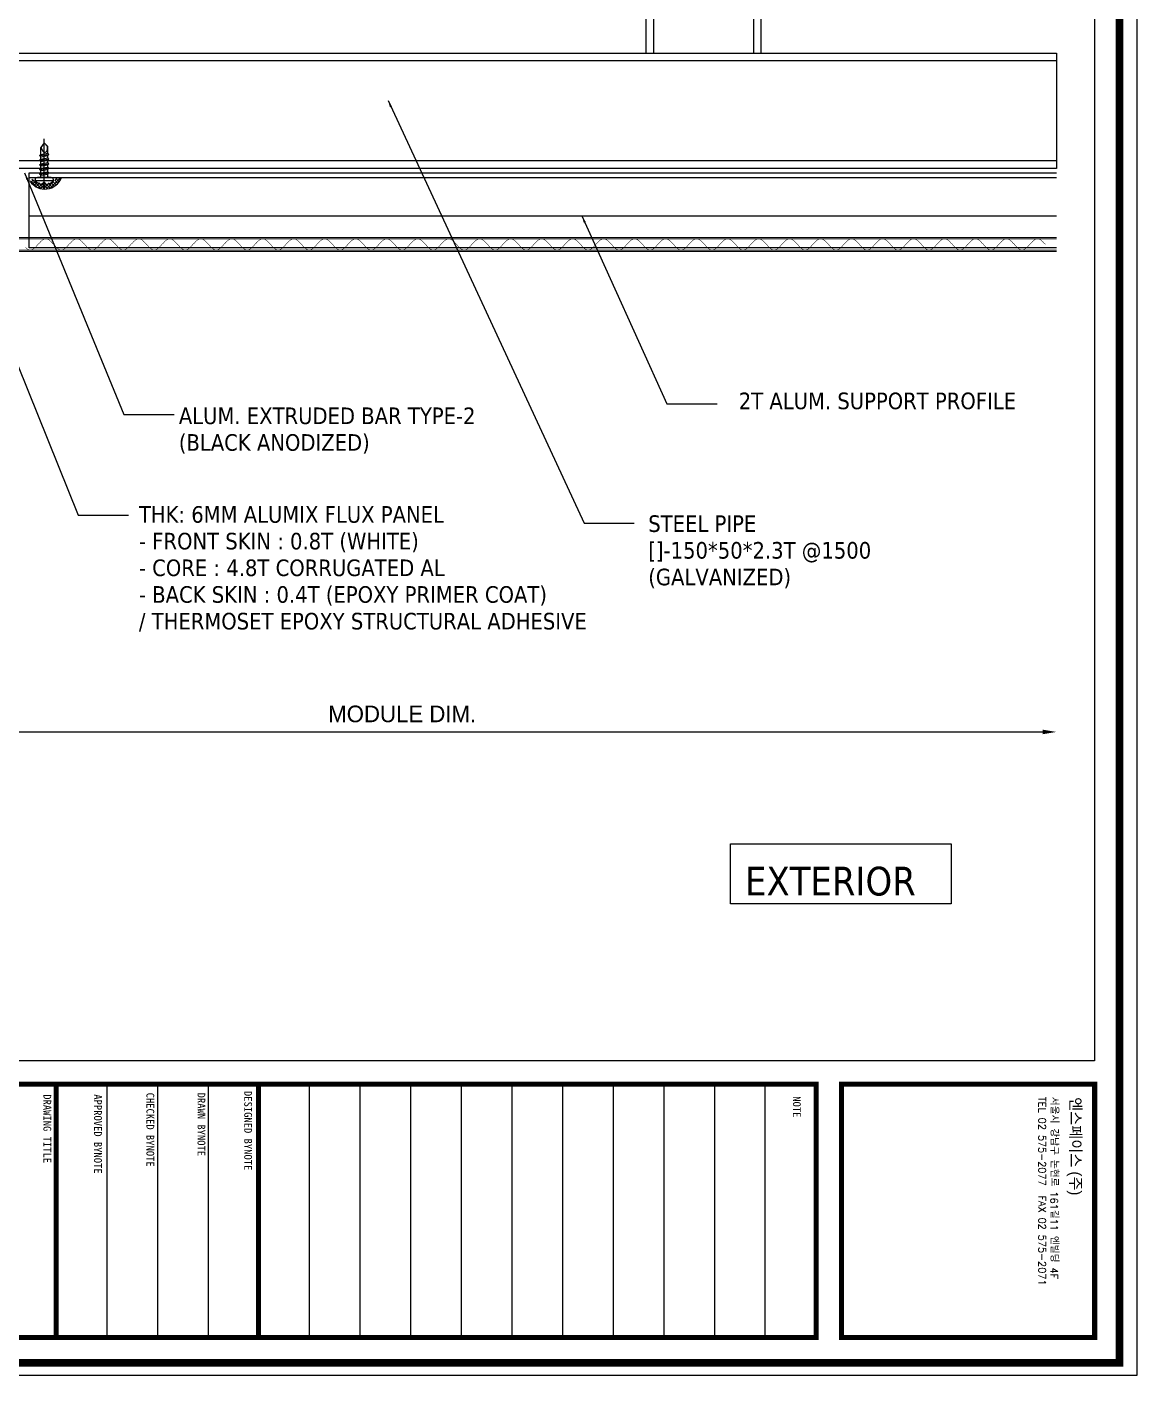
# Model space of a CAD drawing. Header units: millimetres. Extents: x 7297 to 60227, y -7497 to 19324.
# Drawn here: x 10494 to 10976, y 212 to 796 of the extents above; entities that cross this region are included whole.
import ezdxf

# ---------------------------------------------------------------- set-up
doc = ezdxf.new("R2010")
doc.units = ezdxf.units.MM
doc.linetypes.add('HIDDEN', pattern=[0.375, 0.25, -0.125])
doc.layers.add('NS_AL_PANEL', color=32, linetype='Continuous', lineweight=9)
for name, color, linetype in [('NS_CAULKING', 8, 'Continuous'), ('NS_COL_L-GREY', 8, 'Continuous'), ('NS_DIM', 1, 'Continuous'), ('NS_FORM', 7, 'Continuous'), ('NS_FRAME', 253, 'Continuous'), ('NS_RIVET_SCREW', 1, 'Continuous'), ('NS_TEXT', 2, 'Continuous')]:
    doc.layers.add(name, color=color, linetype=linetype)
doc.styles.add('Expo M', font='Expo M.ttf')
doc.styles.add('HGTXT', font='romans.shx', dxfattribs={"bigfont": 'whgtxt.shx'})
doc.dimstyles.new('DS2', dxfattribs={"dimscale": 2, "dimtxt": 1.8, "dimasz": 1.5, "dimexe": 1, "dimexo": 1, "dimgap": 0.5, "dimtad": 1, "dimtoh": 1, "dimdec": 1, "dimzin": 1, "dimdsep": 46, "dimtxsty": 'Expo M', "dimcen": 2, "dimadec": 1, "dimazin": 0, "dimtfac": 1, "dimtdec": 4, "dimtix": 1, "dimtmove": 1, "dimatfit": 3, "dimfxl": 1, "dimtolj": 1, "dimtzin": 1, "dimarcsym": 0})
doc.dimstyles.new('N-SPACE', dxfattribs={"dimscale": 4, "dimtxt": 1.8, "dimasz": 1.5, "dimexe": 1, "dimexo": 1, "dimgap": 1, "dimtad": 1, "dimtoh": 1, "dimdec": 1, "dimzin": 1, "dimdsep": 46, "dimtxsty": 'Expo M', "dimcen": 2, "dimclrd": 1, "dimclre": 1, "dimclrt": 2, "dimadec": 1, "dimazin": 0, "dimtfac": 1, "dimtdec": 1, "dimtix": 1, "dimtmove": 1, "dimatfit": 3, "dimfxl": 1, "dimtolj": 1, "dimtzin": 1, "dimarcsym": 0})

# ---------------------------------------------------------------- blocks, each defined once
blk = doc.blocks.new('AL-TEMPLATE')
at = {"color": 8}
for p, q in [((2716.82, 1392.97), (2800.02, 1392.97)), ((2716.82, 1376.33), (2800.02, 1376.33)), ((2716.82, 1359.69), (2800.02, 1359.69)), ((2716.82, 1343.05), (2800.02, 1343.05)), ((2716.82, 1326.41), (2800.02, 1326.41)), ((2716.82, 1309.77), (2800.02, 1309.77)), ((2716.82, 1293.13), (2800.02, 1293.13)), ((2716.82, 1276.49), (2800.02, 1276.49)), ((2716.82, 1259.85), (2800.02, 1259.85)), ((2716.82, 1243.21), (2800.02, 1243.21)), ((2716.82, 1209.93), (2800.02, 1209.93)), ((2716.82, 1193.29), (2800.02, 1193.29)), ((2716.82, 1176.65), (2800.02, 1176.65))]:
    blk.add_line(p, q, dxfattribs=at)
at = {"color": 7, "ltscale": 2}
blk.add_lwpolyline([(1972.34, 1515.25), (1972.34, 921.25), (2812.34, 921.25), (2812.34, 1515.25)], close=True, dxfattribs=at)
at = {"color": 8}
for points, const_width in [([(1976.34, 1509.45), (2808.34, 1509.45), (2808.34, 927.05), (1976.34, 927.05)], 2.5), ([(2716.82, 1501.32), (2800.02, 1501.32), (2800.02, 1418.12), (2716.82, 1418.12)], 1.66), ([(2716.82, 1409.8), (2800.02, 1409.8), (2800.02, 1026.89), (2716.82, 1026.89)], 1.66)]:
    blk.add_lwpolyline(points, close=True, dxfattribs=dict(at, const_width=const_width))
at = {"color": 9}
blk.add_lwpolyline([(1984.07, 1501.32), (2709.08, 1501.32), (2709.08, 935.18), (1984.07, 935.18)], close=True, dxfattribs=at)
at = {"color": 8, "const_width": 1.66}
for points in [[(2716.82, 1226.57), (2800.02, 1226.57)], [(2716.82, 1160.01), (2800.02, 1160.01)]]:
    blk.add_lwpolyline(points, dxfattribs=at)
at = {"color": 146, "true_color": 0x105689, "insert": (2721.06, 1496.93), "char_height": 3.6698, "attachment_point": 1, "style": 'HGTXT'}
blk.add_mtext('{\\fExpo M|b0|i0|c129|p18;엔스페이스 (주)}', dxfattribs=at)
at = {"insert": (2720.94, 1489.17), "char_height": 2.3487, "attachment_point": 1, "style": 'HGTXT'}
blk.add_mtext('서울시 강남구 논현로 161길11 엔빌딩 4F\\PTEL 02 575-2077  FAX 02 575-2071', dxfattribs=at)
at = {"color": 8, "attachment_point": 1}
for s, insert, char_height, width in [('NOTE', (2720.76, 1404.73), 2.556, 438.9676), ('DESIGNED BYNOTE', (2719.01, 1224.39), 2.5559, 438.9676), ('DRAWN BYNOTE', (2719.56, 1209.04), 2.5559, 438.9676), ('CHECKED BYNOTE', (2719.56, 1192.25), 2.5559, 438.9676), ('APPROVED BYNOTE', (2720.1, 1175.04), 2.5559, 438.9676), ('DRAWING TITLE', (2720.1, 1158.4), 2.5559, 438.9675)]:
    blk.add_mtext(s, dxfattribs=dict(at, insert=insert, char_height=char_height, width=width))
blk = doc.blocks.new('*D574')
at = {"layer": 'NS_DIM', "color": 1, "lineweight": -2, "transparency": 16777216}
for p, q in [((10373.03, 549.58), (10373.03, 486.59)), ((10379.03, 490.59), (10934.63, 490.59))]:
    blk.add_line(p, q, dxfattribs=at)
at = {"layer": 'NS_DIM', "color": 1, "transparency": 16777216}
for points in [[(10379.03, 491.59), (10379.03, 489.59), (10373.03, 490.59)], [(10934.63, 491.59), (10934.63, 489.59), (10940.63, 490.59)]]:
    blk.add_solid(points, dxfattribs=at)
at = {"layer": 'NS_DIM', "color": 2, "transparency": 16777216, "insert": (10656.83, 498.37), "char_height": 7.2, "attachment_point": 5, "style": 'Expo M'}
blk.add_mtext('\\A1;MODULE DIM.', dxfattribs=at)
blk = doc.blocks.new('피스')
for p, q in [((-4, 1.5), (-4, 1)), ((-4, 1.5), (4, 1.5)), ((-3, 0), (3, 0)), ((-0.5, 2.98), (-0.4, 2.3)), ((-0.4, 2.3), (0.4, 2.3)), ((0, 4.99), (0, -16.77)), ((0.5, 2.98), (0.4, 2.3)), ((4, 1.5), (4, 1)), ((2, -1.5), (-2, -2)), ((-1.5, -1.5), (-2, -2)), ((-2, -2), (-1.5, -2.5)), ((-1.5, -3.5), (-2, -4)), ((2, -3.5), (-2, -4)), ((-2, -4), (-1.5, -4.5)), ((-1.5, -5.5), (-2, -6)), ((2, -5.5), (-2, -6)), ((-1.5, -0.5), (-1.5, -1.5)), ((1.5, -1), (-1.5, -1.5)), ((1.5, -2), (-1.5, -2.5)), ((-1.5, -2.5), (-1.5, -3.5)), ((1.5, -3), (-1.5, -3.5)), ((1.5, -4), (-1.5, -4.5)), ((-1.5, -4.5), (-1.5, -5.5)), ((1.5, -5), (-1.5, -5.5)), ((1.5, -0.5), (1.5, -1)), ((1.5, -1), (2, -1.5)), ((2, -1.5), (1.5, -2)), ((1.5, -2), (1.5, -3)), ((1.5, -3), (2, -3.5)), ((2, -3.5), (1.5, -4)), ((1.5, -4), (1.5, -5)), ((1.5, -5), (2, -5.5)), ((2, -5.5), (1.5, -6)), ((-2, -6), (-1.5, -6.5)), ((-1.5, -7.5), (-2, -8)), ((2, -7.5), (-2, -8)), ((-2, -8), (-1.5, -8.5)), ((-1.5, -9.5), (-2, -10)), ((2, -9.5), (-2, -10)), ((-2, -10), (-1.5, -10.5)), ((1.5, -6), (-1.5, -6.5)), ((-1.5, -6.5), (-1.5, -7.5)), ((1.5, -7), (-1.5, -7.5)), ((1.5, -8), (-1.5, -8.5)), ((-1.5, -8.5), (-1.5, -9.5)), ((1.5, -9), (-1.5, -9.5)), ((1.5, -10), (-1.5, -10.5)), ((-1.5, -10.5), (-1.5, -13.5)), ((1.5, -13.03), (0.6, -11.47)), ((1.5, -6), (1.5, -7)), ((1.5, -7), (2, -7.5)), ((2, -7.5), (1.5, -8)), ((1.5, -8), (1.5, -9)), ((1.5, -9), (2, -9.5)), ((2, -9.5), (1.5, -10)), ((1.5, -10), (1.5, -13.03)), ((0, -15), (-1.5, -13.5)), ((-1.27, -13.54), (-1.27, -11.97)), ((0, -15), (-1.27, -13.54)), ((0, -15), (1.5, -13.03))]:
    blk.add_line(p, q)
for centre, radius, start, end in [((0, -3.08), 6.08, 94.71456, 131.11209), ((-3, 1), 1, 180, 270), ((-2, -0.5), 0.5, 0, 90), ((0, -3.08), 6.08, 48.88791, 85.28544), ((2, -0.5), 0.5, 90, 180), ((3, 1), 1, 270, 0), ((-0.27, -11.97), 1, 30.08633, 180)]:
    blk.add_arc(centre, radius, start, end)
blk = doc.blocks.new('N-SCREW')
blk.add_blockref('피스', (17.25, -1.03))
blk = doc.blocks.new('*U198')
blk.add_lwpolyline([(0, 0), (50, 0), (50, 480.6), (0, 480.6)], close=True)
at = {"linetype": 'HIDDEN'}
blk.add_lwpolyline([(3.2, 0), (46.8, 0), (46.8, 480.6), (3.2, 480.6)], close=True, dxfattribs=at)
blk = doc.blocks.new('*U205')
blk.add_lwpolyline([(0, 0), (50, 0), (50, 125), (0, 125)], close=True)
at = {"linetype": 'HIDDEN'}
blk.add_lwpolyline([(3.2, 0), (46.8, 0), (46.8, 125), (3.2, 125)], close=True, dxfattribs=at)

msp = doc.modelspace()

# ---------------------------------------------------------------- hatches: boundary and pattern name
at = {"layer": 'NS_CAULKING', "extrusion": (0, 0, -1)}
h = msp.add_hatch(dxfattribs=at)
h.set_pattern_fill('ANSI37', color=256, scale=0.3, style=0, pattern_type=2)
h.set_pattern_definition([(45, (-768314.9123, -88290.5771), (-0.6735192091, 0.6735192091), []), (135, (-768314.9123, -88290.5771), (-0.6735192091, -0.6735192091), [])])
h.paths.add_polyline_path([(-10495.37, 729.36), (-10496.62, 731.02), (-10496.88, 731.02), (-10496.88, 730.4), (-10496.88, 730.37), (-10496.88, 730.34), (-10496.88, 730.31), (-10496.88, 730.28), (-10496.88, 730.25), (-10496.89, 730.22), (-10496.89, 730.19), (-10496.89, 730.16), (-10496.9, 730.13), (-10496.9, 730.1), (-10496.91, 730.07), (-10496.92, 730.04), (-10496.93, 730.01), (-10496.93, 729.97), (-10496.94, 729.94), (-10496.95, 729.91), (-10496.97, 729.88), (-10496.98, 729.85), (-10496.99, 729.82), (-10497, 729.79), (-10497.02, 729.76), (-10497.03, 729.73), (-10497.05, 729.71), (-10497.06, 729.68), (-10497.08, 729.65), (-10497.1, 729.62), (-10497.12, 729.59), (-10497.14, 729.57), (-10497.15, 729.54), (-10497.18, 729.51), (-10497.2, 729.49), (-10497.22, 729.46), (-10497.24, 729.44), (-10497.26, 729.41), (-10497.29, 729.39), (-10497.31, 729.37), (-10497.34, 729.34), (-10497.36, 729.32), (-10497.39, 729.3), (-10497.41, 729.28), (-10497.44, 729.26), (-10497.46, 729.24), (-10497.49, 729.22), (-10497.52, 729.2), (-10497.55, 729.19), (-10497.58, 729.17), (-10497.6, 729.16), (-10497.63, 729.14), (-10497.66, 729.13), (-10497.69, 729.11), (-10497.72, 729.1), (-10497.75, 729.09), (-10497.78, 729.08), (-10497.81, 729.07), (-10497.84, 729.06), (-10497.87, 729.05), (-10497.9, 729.04), (-10497.93, 729.03), (-10497.95, 729.03), (-10497.98, 729.02), (-10498.01, 729.02), (-10498.04, 729.01), (-10498.07, 729.01), (-10498.1, 729), (-10498.52, 728.89), (-10498.94, 728.79), (-10499.15, 728.75), (-10499.37, 728.71), (-10499.58, 728.67), (-10499.8, 728.64), (-10500.01, 728.61), (-10500.23, 728.59), (-10500.45, 728.57), (-10500.67, 728.55), (-10500.89, 728.53), (-10501.11, 728.52), (-10501.33, 728.52), (-10501.55, 728.52), (-10501.77, 728.52), (-10501.98, 728.52), (-10502.2, 728.53), (-10502.42, 728.55), (-10502.64, 728.57), (-10502.86, 728.59), (-10503.08, 728.61), (-10503.29, 728.64), (-10503.51, 728.67), (-10503.72, 728.71), (-10503.94, 728.75), (-10504.15, 728.79), (-10504.57, 728.89), (-10504.99, 729), (-10505.02, 729.01), (-10505.05, 729.01), (-10505.08, 729.01), (-10505.1, 729.02), (-10505.13, 729.03), (-10505.16, 729.03), (-10505.19, 729.04), (-10505.22, 729.05), (-10505.25, 729.06), (-10505.28, 729.07), (-10505.3, 729.07), (-10505.33, 729.09), (-10505.36, 729.1), (-10505.39, 729.11), (-10505.42, 729.12), (-10505.45, 729.13), (-10505.47, 729.15), (-10505.5, 729.16), (-10505.53, 729.18), (-10505.56, 729.19), (-10505.58, 729.21), (-10505.61, 729.23), (-10505.64, 729.25), (-10505.66, 729.27), (-10505.69, 729.28), (-10505.71, 729.3), (-10505.74, 729.33), (-10505.76, 729.35), (-10505.78, 729.37), (-10505.81, 729.39), (-10505.83, 729.41), (-10505.85, 729.44), (-10505.87, 729.46), (-10505.89, 729.49), (-10505.91, 729.51), (-10505.93, 729.54), (-10505.95, 729.56), (-10505.97, 729.59), (-10505.99, 729.61), (-10506.01, 729.64), (-10506.02, 729.67), (-10506.04, 729.7), (-10506.05, 729.72), (-10506.07, 729.75), (-10506.08, 729.78), (-10506.1, 729.81), (-10506.11, 729.84), (-10506.12, 729.87), (-10506.13, 729.9), (-10506.14, 729.92), (-10506.15, 729.95), (-10506.16, 729.98), (-10506.17, 730.01), (-10506.17, 730.04), (-10506.18, 730.07), (-10506.19, 730.1), (-10506.19, 730.13), (-10506.2, 730.16), (-10506.2, 730.19), (-10506.2, 730.22), (-10506.21, 730.24), (-10506.21, 730.27), (-10506.21, 730.3), (-10506.21, 730.33), (-10506.21, 731.02), (-10509.06, 731.02), (-10508.97, 730.79), (-10508.86, 730.55), (-10508.75, 730.32), (-10508.63, 730.09), (-10508.51, 729.86), (-10508.37, 729.64), (-10508.22, 729.42), (-10508.07, 729.2), (-10507.91, 728.99), (-10507.74, 728.78), (-10507.57, 728.58), (-10507.38, 728.38), (-10507.19, 728.19), (-10506.99, 728.01), (-10506.79, 727.83), (-10506.58, 727.66), (-10506.36, 727.49), (-10506.14, 727.34), (-10505.91, 727.19), (-10505.68, 727.05), (-10505.45, 726.92), (-10505.21, 726.8), (-10504.97, 726.68), (-10504.72, 726.58), (-10504.47, 726.48), (-10504.22, 726.4), (-10503.97, 726.32), (-10503.72, 726.25), (-10503.47, 726.19), (-10503.22, 726.14), (-10502.97, 726.09), (-10502.72, 726.06), (-10502.47, 726.03), (-10502.21, 726.01), (-10501.95, 726), (-10501.7, 726), (-10501.43, 726.01), (-10501.17, 726.02), (-10500.91, 726.05), (-10500.65, 726.08), (-10500.38, 726.13), (-10500.12, 726.18), (-10499.86, 726.24), (-10499.6, 726.31), (-10499.34, 726.39), (-10499.09, 726.48), (-10498.83, 726.58), (-10498.58, 726.68), (-10498.34, 726.8), (-10498.1, 726.92), (-10497.86, 727.06), (-10497.63, 727.2), (-10497.4, 727.34), (-10497.18, 727.5), (-10496.97, 727.66), (-10496.76, 727.83), (-10496.56, 728), (-10496.37, 728.18), (-10496.18, 728.37), (-10496.01, 728.56), (-10495.84, 728.75), (-10495.67, 728.95), (-10495.52, 729.15)], flags=0)

# ---------------------------------------------------------------- linework, layer by layer
at = {"layer": 'NS_AL_PANEL'}
for p, q in [((10940.63, 704.5), (10379.53, 704.5)), ((10940.63, 705), (10380.03, 705)), ((10940.63, 699), (10374.03, 699)), ((10940.63, 699.5), (10374.53, 699.5))]:
    msp.add_line(p, q, dxfattribs=at)
at = {"layer": 'NS_AL_PANEL', "const_width": 0.208}
for points in [[(10653.55, 702.03), (10652.86, 702.68), (10652.23, 703.35), (10651.66, 703.84), (10651.12, 704.17), (10650.61, 704.35), (10650.12, 704.4), (10649.63, 704.35), (10649.12, 704.17), (10648.58, 703.84), (10648.01, 703.35), (10647.38, 702.68), (10646.69, 702.03), (10646.14, 701.34), (10645.51, 700.67), (10644.93, 700.18), (10644.4, 699.86), (10643.89, 699.67), (10643.4, 699.62), (10642.9, 699.67), (10642.4, 699.86), (10641.86, 700.18), (10641.29, 700.67), (10640.66, 701.34), (10640.11, 702.03), (10639.42, 702.68), (10638.79, 703.35), (10638.21, 703.84), (10637.68, 704.17), (10637.17, 704.35), (10636.68, 704.4), (10636.18, 704.35), (10635.68, 704.17), (10635.14, 703.84), (10634.57, 703.35), (10633.94, 702.68), (10633.24, 702.03), (10632.69, 701.34), (10632.07, 700.67), (10631.49, 700.18), (10630.96, 699.86), (10630.45, 699.67), (10629.95, 699.62), (10629.46, 699.67), (10628.95, 699.86), (10628.42, 700.18), (10627.84, 700.67), (10627.22, 701.34), (10626.67, 702.03), (10625.97, 702.68), (10625.34, 703.35), (10624.77, 703.84), (10624.23, 704.17), (10623.73, 704.35), (10623.23, 704.4), (10622.74, 704.35), (10622.23, 704.17), (10621.7, 703.84), (10621.12, 703.35), (10620.49, 702.68), (10619.8, 702.03), (10619.25, 701.34), (10618.62, 700.67), (10618.05, 700.18), (10617.51, 699.86), (10617.01, 699.67), (10616.51, 699.62), (10616.02, 699.67), (10615.51, 699.86), (10614.98, 700.18), (10614.4, 700.67), (10613.77, 701.34), (10613.22, 702.03), (10612.53, 702.68), (10611.9, 703.35), (10611.33, 703.84), (10610.79, 704.17), (10610.28, 704.35), (10609.79, 704.4), (10609.3, 704.35), (10608.79, 704.17), (10608.25, 703.84), (10607.68, 703.35), (10607.05, 702.68), (10606.36, 702.03), (10605.81, 701.34), (10605.18, 700.67), (10604.6, 700.18), (10604.07, 699.86), (10603.56, 699.67), (10603.07, 699.62), (10602.57, 699.67), (10602.07, 699.86), (10601.53, 700.18), (10600.96, 700.67), (10600.33, 701.34), (10599.78, 702.03), (10599.09, 702.68), (10598.46, 703.35), (10597.88, 703.84), (10597.35, 704.17), (10596.84, 704.35), (10596.35, 704.4), (10595.85, 704.35), (10595.34, 704.17), (10594.81, 703.84), (10594.24, 703.35), (10593.61, 702.68), (10592.91, 702.03), (10592.36, 701.34), (10591.73, 700.67), (10591.16, 700.18), (10590.63, 699.86), (10590.12, 699.67), (10589.62, 699.62), (10589.13, 699.67), (10588.62, 699.86), (10588.09, 700.18), (10587.51, 700.67), (10586.88, 701.34), (10586.33, 702.03), (10585.64, 702.68), (10585.01, 703.35), (10584.44, 703.84), (10583.9, 704.17), (10583.4, 704.35), (10582.9, 704.4), (10582.41, 704.35), (10581.9, 704.17), (10581.37, 703.84), (10580.79, 703.35), (10580.16, 702.68), (10579.47, 702.03), (10578.92, 701.34), (10578.29, 700.67), (10577.72, 700.18), (10577.18, 699.86), (10576.67, 699.67), (10576.18, 699.62), (10575.69, 699.67), (10575.18, 699.86), (10574.65, 700.18), (10574.07, 700.67), (10573.44, 701.34), (10572.89, 702.03), (10572.2, 702.68), (10571.57, 703.35), (10570.99, 703.84), (10570.46, 704.17), (10569.95, 704.35), (10569.46, 704.4), (10568.97, 704.35), (10568.46, 704.17), (10567.92, 703.84), (10567.35, 703.35), (10566.72, 702.68), (10566.03, 702.03), (10565.48, 701.34), (10564.85, 700.67), (10564.27, 700.18), (10563.74, 699.86), (10563.23, 699.67), (10562.74, 699.62), (10562.24, 699.67), (10561.74, 699.86), (10561.2, 700.18), (10560.63, 700.67), (10560, 701.34), (10559.45, 702.03), (10558.75, 702.68), (10558.13, 703.35), (10557.55, 703.84), (10557.02, 704.17), (10556.51, 704.35), (10556.02, 704.4), (10555.52, 704.35), (10555.01, 704.17), (10554.48, 703.84), (10553.9, 703.35), (10553.28, 702.68), (10552.58, 702.03), (10552.03, 701.34), (10551.4, 700.67), (10550.83, 700.18), (10550.3, 699.86), (10549.79, 699.67), (10549.29, 699.62), (10548.8, 699.67), (10548.29, 699.86), (10547.76, 700.18), (10547.18, 700.67), (10546.55, 701.34), (10546, 702.03), (10545.31, 702.68), (10544.68, 703.35), (10544.11, 703.84), (10543.57, 704.17), (10543.07, 704.35), (10542.57, 704.4), (10542.08, 704.35), (10541.57, 704.17), (10541.04, 703.84), (10540.46, 703.35), (10539.83, 702.68), (10539.14, 702.03), (10538.59, 701.34), (10537.96, 700.67), (10537.39, 700.18), (10536.85, 699.86), (10536.34, 699.67), (10535.85, 699.62), (10535.36, 699.67), (10534.85, 699.86), (10534.31, 700.18), (10533.74, 700.67), (10533.11, 701.34), (10532.56, 702.03), (10531.87, 702.68), (10531.24, 703.35), (10530.66, 703.84), (10530.13, 704.17), (10529.62, 704.35), (10529.13, 704.4), (10528.63, 704.35), (10528.13, 704.17), (10527.59, 703.84), (10527.02, 703.35), (10526.39, 702.68), (10525.7, 702.03), (10525.15, 701.34), (10524.52, 700.67), (10523.94, 700.18), (10523.41, 699.86), (10522.9, 699.67), (10522.41, 699.62), (10521.91, 699.67), (10521.41, 699.86), (10520.87, 700.18), (10520.3, 700.67), (10519.67, 701.34), (10519.12, 702.03), (10518.42, 702.68), (10517.8, 703.35), (10517.22, 703.84), (10516.69, 704.17), (10516.18, 704.35), (10515.68, 704.4), (10515.19, 704.35), (10514.68, 704.17), (10514.15, 703.84), (10513.57, 703.35), (10512.95, 702.68), (10512.25, 702.03), (10511.7, 701.34), (10511.07, 700.67), (10510.5, 700.18), (10509.96, 699.86), (10509.46, 699.67), (10508.96, 699.62), (10508.47, 699.67), (10507.96, 699.86), (10507.43, 700.18), (10506.85, 700.67), (10506.22, 701.34), (10505.67, 702.03), (10504.98, 702.68), (10504.35, 703.35), (10503.78, 703.84), (10503.24, 704.17), (10502.74, 704.35), (10502.24, 704.4), (10501.75, 704.35), (10501.24, 704.17), (10500.71, 703.84), (10500.13, 703.35), (10499.5, 702.68), (10498.81, 702.03), (10498.26, 701.34), (10497.63, 700.67), (10497.06, 700.18), (10496.52, 699.86), (10496.01, 699.67), (10495.52, 699.62), (10495.03, 699.67), (10494.52, 699.86), (10493.98, 700.18), (10493.41, 700.67)], [(10908.98, 702.03), (10908.29, 702.68), (10907.66, 703.35), (10907.08, 703.84), (10906.55, 704.17), (10906.04, 704.35), (10905.55, 704.4), (10905.05, 704.35), (10904.55, 704.17), (10904.01, 703.84), (10903.44, 703.35), (10902.81, 702.68), (10902.11, 702.03), (10901.56, 701.34), (10900.94, 700.67), (10900.36, 700.18), (10899.83, 699.86), (10899.32, 699.67), (10898.82, 699.62), (10898.33, 699.67), (10897.82, 699.86), (10897.29, 700.18), (10896.71, 700.67), (10896.09, 701.34), (10895.54, 702.03), (10894.84, 702.68), (10894.21, 703.35), (10893.64, 703.84), (10893.1, 704.17), (10892.6, 704.35), (10892.1, 704.4), (10891.61, 704.35), (10891.1, 704.17), (10890.57, 703.84), (10889.99, 703.35), (10889.36, 702.68), (10888.67, 702.03), (10888.12, 701.34), (10887.49, 700.67), (10886.92, 700.18), (10886.38, 699.86), (10885.88, 699.67), (10885.38, 699.62), (10884.89, 699.67), (10884.38, 699.86), (10883.85, 700.18), (10883.27, 700.67), (10882.64, 701.34), (10882.09, 702.03), (10881.4, 702.68), (10880.77, 703.35), (10880.2, 703.84), (10879.66, 704.17), (10879.15, 704.35), (10878.66, 704.4), (10878.17, 704.35), (10877.66, 704.17), (10877.12, 703.84), (10876.55, 703.35), (10875.92, 702.68), (10875.23, 702.03), (10874.68, 701.34), (10874.05, 700.67), (10873.47, 700.18), (10872.94, 699.86), (10872.43, 699.67), (10871.94, 699.62), (10871.44, 699.67), (10870.94, 699.86), (10870.4, 700.18), (10869.83, 700.67), (10869.2, 701.34), (10868.65, 702.03), (10867.96, 702.68), (10867.33, 703.35), (10866.75, 703.84), (10866.22, 704.17), (10865.71, 704.35), (10865.22, 704.4), (10864.72, 704.35), (10864.21, 704.17), (10863.68, 703.84), (10863.11, 703.35), (10862.48, 702.68), (10861.78, 702.03), (10861.23, 701.34), (10860.6, 700.67), (10860.03, 700.18), (10859.5, 699.86), (10858.99, 699.67), (10858.49, 699.62), (10858, 699.67), (10857.49, 699.86), (10856.96, 700.18), (10856.38, 700.67), (10855.75, 701.34), (10855.2, 702.03), (10854.51, 702.68), (10853.88, 703.35), (10853.31, 703.84), (10852.77, 704.17), (10852.27, 704.35), (10851.77, 704.4), (10851.28, 704.35), (10850.77, 704.17), (10850.24, 703.84), (10849.66, 703.35), (10849.03, 702.68), (10848.34, 702.03), (10847.79, 701.34), (10847.16, 700.67), (10846.59, 700.18), (10846.05, 699.86), (10845.54, 699.67), (10845.05, 699.62), (10844.56, 699.67), (10844.05, 699.86), (10843.52, 700.18), (10842.94, 700.67), (10842.31, 701.34), (10841.76, 702.03), (10841.07, 702.68), (10840.44, 703.35), (10839.86, 703.84), (10839.33, 704.17), (10838.82, 704.35), (10838.33, 704.4), (10837.84, 704.35), (10837.33, 704.17), (10836.79, 703.84), (10836.22, 703.35), (10835.59, 702.68), (10834.9, 702.03), (10834.35, 701.34), (10833.72, 700.67), (10833.14, 700.18), (10832.61, 699.86), (10832.1, 699.67), (10831.61, 699.62), (10831.11, 699.67), (10830.61, 699.86), (10830.07, 700.18), (10829.5, 700.67), (10828.87, 701.34), (10828.32, 702.03), (10827.62, 702.68), (10827, 703.35), (10826.42, 703.84), (10825.89, 704.17), (10825.38, 704.35), (10824.89, 704.4), (10824.39, 704.35), (10823.88, 704.17), (10823.35, 703.84), (10822.77, 703.35), (10822.15, 702.68), (10821.45, 702.03), (10820.9, 701.34), (10820.27, 700.67), (10819.7, 700.18), (10819.17, 699.86), (10818.66, 699.67), (10818.16, 699.62), (10817.67, 699.67), (10817.16, 699.86), (10816.63, 700.18), (10816.05, 700.67), (10815.42, 701.34), (10814.87, 702.03), (10814.18, 702.68), (10813.55, 703.35), (10812.98, 703.84), (10812.44, 704.17), (10811.94, 704.35), (10811.44, 704.4), (10810.95, 704.35), (10810.44, 704.17), (10809.91, 703.84), (10809.33, 703.35), (10808.7, 702.68), (10808.01, 702.03), (10807.46, 701.34), (10806.83, 700.67), (10806.26, 700.18), (10805.72, 699.86), (10805.21, 699.67), (10804.72, 699.62), (10804.23, 699.67), (10803.72, 699.86), (10803.18, 700.18), (10802.61, 700.67), (10801.98, 701.34), (10801.43, 702.03), (10800.74, 702.68), (10800.11, 703.35), (10799.53, 703.84), (10799, 704.17), (10798.49, 704.35), (10798, 704.4), (10797.5, 704.35), (10797, 704.17), (10796.46, 703.84), (10795.89, 703.35), (10795.26, 702.68), (10794.57, 702.03), (10794.02, 701.34), (10793.39, 700.67), (10792.81, 700.18), (10792.28, 699.86), (10791.77, 699.67), (10791.28, 699.62), (10790.78, 699.67), (10790.28, 699.86), (10789.74, 700.18), (10789.17, 700.67), (10788.54, 701.34), (10787.99, 702.03), (10787.29, 702.68), (10786.67, 703.35), (10786.09, 703.84), (10785.56, 704.17), (10785.05, 704.35), (10784.55, 704.4), (10784.06, 704.35), (10783.55, 704.17), (10783.02, 703.84), (10782.44, 703.35), (10781.82, 702.68), (10781.12, 702.03), (10780.57, 701.34), (10779.94, 700.67), (10779.37, 700.18), (10778.83, 699.86), (10778.33, 699.67), (10777.83, 699.62), (10777.34, 699.67), (10776.83, 699.86), (10776.3, 700.18), (10775.72, 700.67), (10775.09, 701.34), (10774.54, 702.03), (10773.85, 702.68), (10773.22, 703.35), (10772.65, 703.84), (10772.11, 704.17), (10771.61, 704.35), (10771.11, 704.4), (10770.62, 704.35), (10770.11, 704.17), (10769.58, 703.84), (10769, 703.35), (10768.37, 702.68), (10767.68, 702.03), (10767.13, 701.34), (10766.5, 700.67), (10765.93, 700.18), (10765.39, 699.86), (10764.88, 699.67), (10764.39, 699.62), (10763.9, 699.67), (10763.39, 699.86), (10762.85, 700.18), (10762.28, 700.67), (10761.65, 701.34), (10761.1, 702.03), (10760.41, 702.68), (10759.78, 703.35), (10759.2, 703.84), (10758.67, 704.17), (10758.16, 704.35), (10757.67, 704.4), (10757.17, 704.35), (10756.67, 704.17), (10756.13, 703.84), (10755.56, 703.35), (10754.93, 702.68), (10754.24, 702.03), (10753.69, 701.34), (10753.06, 700.67), (10752.48, 700.18), (10751.95, 699.86), (10751.44, 699.67), (10750.95, 699.62), (10750.45, 699.67), (10749.94, 699.86), (10749.41, 700.18), (10748.84, 700.67), (10748.21, 701.34), (10747.66, 702.03), (10746.96, 702.68), (10746.34, 703.35), (10745.76, 703.84), (10745.23, 704.17), (10744.72, 704.35), (10744.22, 704.4), (10743.73, 704.35), (10743.22, 704.17), (10742.69, 703.84), (10742.11, 703.35), (10741.49, 702.68), (10740.79, 702.03), (10740.24, 701.34), (10739.61, 700.67), (10739.04, 700.18), (10738.5, 699.86), (10738, 699.67), (10737.5, 699.62), (10737.01, 699.67), (10736.5, 699.86), (10735.97, 700.18), (10735.39, 700.67), (10734.76, 701.34), (10734.21, 702.03), (10733.52, 702.68), (10732.89, 703.35), (10732.32, 703.84), (10731.78, 704.17), (10731.27, 704.35), (10730.78, 704.4), (10730.29, 704.35), (10729.78, 704.17), (10729.25, 703.84), (10728.67, 703.35), (10728.04, 702.68), (10727.35, 702.03), (10726.8, 701.34), (10726.17, 700.67), (10725.59, 700.18), (10725.06, 699.86), (10724.55, 699.67), (10724.06, 699.62), (10723.57, 699.67), (10723.06, 699.86), (10722.52, 700.18), (10721.95, 700.67), (10721.32, 701.34), (10720.77, 702.03), (10720.08, 702.68), (10719.45, 703.35), (10718.87, 703.84), (10718.34, 704.17), (10717.83, 704.35), (10717.34, 704.4), (10716.84, 704.35), (10716.34, 704.17), (10715.8, 703.84), (10715.23, 703.35), (10714.6, 702.68), (10713.91, 702.03), (10713.36, 701.34), (10712.73, 700.67), (10712.15, 700.18), (10711.62, 699.86), (10711.11, 699.67), (10710.62, 699.62), (10710.12, 699.67), (10709.61, 699.86), (10709.08, 700.18), (10708.51, 700.67), (10707.88, 701.34), (10707.33, 702.03), (10706.63, 702.68), (10706, 703.35), (10705.43, 703.84), (10704.9, 704.17), (10704.39, 704.35), (10703.89, 704.4), (10703.4, 704.35), (10702.89, 704.17), (10702.36, 703.84), (10701.78, 703.35), (10701.15, 702.68), (10700.46, 702.03), (10699.91, 701.34), (10699.28, 700.67), (10698.71, 700.18), (10698.17, 699.86), (10697.67, 699.67), (10697.17, 699.62), (10696.68, 699.67), (10696.17, 699.86), (10695.64, 700.18), (10695.06, 700.67), (10694.43, 701.34), (10693.88, 702.03), (10693.19, 702.68), (10692.56, 703.35), (10691.99, 703.84), (10691.45, 704.17), (10690.94, 704.35), (10690.45, 704.4), (10689.96, 704.35), (10689.45, 704.17), (10688.91, 703.84), (10688.34, 703.35), (10687.71, 702.68), (10687.02, 702.03), (10686.47, 701.34), (10685.84, 700.67), (10685.26, 700.18), (10684.73, 699.86), (10684.22, 699.67), (10683.73, 699.62), (10683.23, 699.67), (10682.73, 699.86), (10682.19, 700.18), (10681.62, 700.67), (10680.99, 701.34), (10680.44, 702.03), (10679.75, 702.68), (10679.12, 703.35), (10678.54, 703.84), (10678.01, 704.17), (10677.5, 704.35), (10677.01, 704.4), (10676.51, 704.35), (10676.01, 704.17), (10675.47, 703.84), (10674.9, 703.35), (10674.27, 702.68), (10673.57, 702.03), (10673.02, 701.34), (10672.4, 700.67), (10671.82, 700.18), (10671.29, 699.86), (10670.78, 699.67), (10670.29, 699.62), (10669.79, 699.67), (10669.28, 699.86), (10668.75, 700.18), (10668.17, 700.67), (10667.55, 701.34), (10667, 702.03), (10666.3, 702.68), (10665.67, 703.35), (10665.1, 703.84), (10664.56, 704.17), (10664.06, 704.35), (10663.56, 704.4), (10663.07, 704.35), (10662.56, 704.17), (10662.03, 703.84), (10661.45, 703.35), (10660.82, 702.68), (10660.13, 702.03), (10659.58, 701.34), (10658.95, 700.67), (10658.38, 700.18), (10657.84, 699.86), (10657.34, 699.67), (10656.84, 699.62), (10656.35, 699.67), (10655.84, 699.86), (10655.31, 700.18), (10654.73, 700.67), (10654.1, 701.34), (10653.55, 702.03), (10652.86, 702.68), (10652.23, 703.35), (10651.66, 703.84), (10651.12, 704.17), (10650.61, 704.35), (10650.12, 704.4), (10649.63, 704.35), (10649.12, 704.17), (10648.58, 703.84), (10648.01, 703.35), (10647.38, 702.68), (10646.69, 702.03), (10646.14, 701.34), (10645.51, 700.67), (10644.93, 700.18), (10644.4, 699.86), (10643.89, 699.67), (10643.4, 699.62), (10642.9, 699.67), (10642.4, 699.86), (10641.86, 700.18), (10641.29, 700.67), (10640.66, 701.34), (10640.11, 702.03), (10639.42, 702.68), (10638.79, 703.35), (10638.21, 703.84), (10637.68, 704.17), (10637.17, 704.35), (10636.68, 704.4), (10636.18, 704.35), (10635.68, 704.17), (10635.14, 703.84), (10634.57, 703.35), (10633.94, 702.68), (10633.24, 702.03), (10632.69, 701.34), (10632.07, 700.67), (10631.49, 700.18), (10630.96, 699.86), (10630.45, 699.67), (10629.95, 699.62)], [(10935.87, 702.03), (10935.17, 702.68), (10934.54, 703.35), (10933.97, 703.84), (10933.43, 704.17), (10932.93, 704.35), (10932.43, 704.4), (10931.94, 704.35), (10931.43, 704.17), (10930.9, 703.84), (10930.32, 703.35), (10929.69, 702.68), (10929, 702.03), (10928.45, 701.34), (10927.82, 700.67), (10927.25, 700.18), (10926.71, 699.86), (10926.21, 699.67), (10925.71, 699.62), (10925.22, 699.67), (10924.71, 699.86), (10924.18, 700.18), (10923.6, 700.67), (10922.97, 701.34), (10922.42, 702.03), (10921.73, 702.68), (10921.1, 703.35), (10920.53, 703.84), (10919.99, 704.17), (10919.48, 704.35), (10918.99, 704.4), (10918.5, 704.35), (10917.99, 704.17), (10917.45, 703.84), (10916.88, 703.35), (10916.25, 702.68), (10915.56, 702.03), (10915.01, 701.34), (10914.38, 700.67), (10913.8, 700.18), (10913.27, 699.86), (10912.76, 699.67), (10912.27, 699.62), (10911.77, 699.67), (10911.27, 699.86), (10910.73, 700.18), (10910.16, 700.67), (10909.53, 701.34), (10908.98, 702.03), (10908.29, 702.68), (10907.66, 703.35), (10907.08, 703.84), (10906.55, 704.17), (10906.04, 704.35), (10905.55, 704.4), (10905.05, 704.35), (10904.55, 704.17), (10904.01, 703.84), (10903.44, 703.35), (10902.81, 702.68), (10902.11, 702.03), (10901.56, 701.34), (10900.94, 700.67), (10900.36, 700.18), (10899.83, 699.86), (10899.32, 699.67), (10898.82, 699.62), (10898.33, 699.67), (10897.82, 699.86), (10897.29, 700.18), (10896.71, 700.67), (10896.09, 701.34), (10895.54, 702.03), (10894.84, 702.68), (10894.21, 703.35), (10893.64, 703.84), (10893.1, 704.17), (10892.6, 704.35), (10892.1, 704.4), (10891.61, 704.35), (10891.1, 704.17), (10890.57, 703.84), (10889.99, 703.35), (10889.36, 702.68), (10888.67, 702.03), (10888.12, 701.34), (10887.49, 700.67), (10886.92, 700.18), (10886.38, 699.86), (10885.88, 699.67), (10885.38, 699.62), (10884.89, 699.67), (10884.38, 699.86), (10883.85, 700.18), (10883.27, 700.67), (10882.64, 701.34), (10882.09, 702.03), (10881.4, 702.68), (10880.77, 703.35), (10880.2, 703.84), (10879.66, 704.17), (10879.15, 704.35), (10878.66, 704.4), (10878.17, 704.35), (10877.66, 704.17), (10877.12, 703.84), (10876.55, 703.35), (10875.92, 702.68), (10875.23, 702.03), (10874.68, 701.34), (10874.05, 700.67), (10873.47, 700.18), (10872.94, 699.86), (10872.43, 699.67), (10871.94, 699.62), (10871.44, 699.67), (10870.94, 699.86), (10870.4, 700.18), (10869.83, 700.67), (10869.2, 701.34), (10868.65, 702.03), (10867.96, 702.68), (10867.33, 703.35), (10866.75, 703.84), (10866.22, 704.17), (10865.71, 704.35), (10865.22, 704.4), (10864.72, 704.35), (10864.21, 704.17), (10863.68, 703.84), (10863.11, 703.35), (10862.48, 702.68), (10861.78, 702.03), (10861.23, 701.34), (10860.6, 700.67), (10860.03, 700.18), (10859.5, 699.86), (10858.99, 699.67), (10858.49, 699.62), (10858, 699.67), (10857.49, 699.86), (10856.96, 700.18), (10856.38, 700.67), (10855.75, 701.34), (10855.2, 702.03), (10854.51, 702.68), (10853.88, 703.35), (10853.31, 703.84), (10852.77, 704.17), (10852.27, 704.35), (10851.77, 704.4), (10851.28, 704.35), (10850.77, 704.17), (10850.24, 703.84), (10849.66, 703.35), (10849.03, 702.68), (10848.34, 702.03), (10847.79, 701.34), (10847.16, 700.67), (10846.59, 700.18), (10846.05, 699.86), (10845.54, 699.67), (10845.05, 699.62), (10844.56, 699.67), (10844.05, 699.86), (10843.52, 700.18), (10842.94, 700.67), (10842.31, 701.34), (10841.76, 702.03), (10841.07, 702.68), (10840.44, 703.35), (10839.86, 703.84), (10839.33, 704.17), (10838.82, 704.35), (10838.33, 704.4), (10837.84, 704.35), (10837.33, 704.17), (10836.79, 703.84), (10836.22, 703.35), (10835.59, 702.68), (10834.9, 702.03), (10834.35, 701.34), (10833.72, 700.67), (10833.14, 700.18), (10832.61, 699.86), (10832.1, 699.67), (10831.61, 699.62), (10831.11, 699.67), (10830.61, 699.86), (10830.07, 700.18), (10829.5, 700.67), (10828.87, 701.34), (10828.32, 702.03), (10827.62, 702.68), (10827, 703.35), (10826.42, 703.84), (10825.89, 704.17), (10825.38, 704.35), (10824.89, 704.4), (10824.39, 704.35), (10823.88, 704.17), (10823.35, 703.84), (10822.77, 703.35), (10822.15, 702.68), (10821.45, 702.03), (10820.9, 701.34), (10820.27, 700.67), (10819.7, 700.18), (10819.17, 699.86), (10818.66, 699.67), (10818.16, 699.62), (10817.67, 699.67), (10817.16, 699.86), (10816.63, 700.18), (10816.05, 700.67), (10815.42, 701.34), (10814.87, 702.03), (10814.18, 702.68), (10813.55, 703.35), (10812.98, 703.84), (10812.44, 704.17), (10811.94, 704.35), (10811.44, 704.4), (10810.95, 704.35), (10810.44, 704.17), (10809.91, 703.84), (10809.33, 703.35), (10808.7, 702.68), (10808.01, 702.03), (10807.46, 701.34), (10806.83, 700.67), (10806.26, 700.18), (10805.72, 699.86), (10805.21, 699.67), (10804.72, 699.62), (10804.23, 699.67), (10803.72, 699.86), (10803.18, 700.18), (10802.61, 700.67), (10801.98, 701.34), (10801.43, 702.03), (10800.74, 702.68), (10800.11, 703.35), (10799.53, 703.84), (10799, 704.17), (10798.49, 704.35), (10798, 704.4), (10797.5, 704.35), (10797, 704.17), (10796.46, 703.84), (10795.89, 703.35), (10795.26, 702.68), (10794.57, 702.03), (10794.02, 701.34), (10793.39, 700.67), (10792.81, 700.18), (10792.28, 699.86), (10791.77, 699.67), (10791.28, 699.62), (10790.78, 699.67), (10790.28, 699.86), (10789.74, 700.18), (10789.17, 700.67), (10788.54, 701.34), (10787.99, 702.03), (10787.29, 702.68), (10786.67, 703.35), (10786.09, 703.84), (10785.56, 704.17), (10785.05, 704.35), (10784.55, 704.4), (10784.06, 704.35), (10783.55, 704.17), (10783.02, 703.84), (10782.44, 703.35), (10781.82, 702.68), (10781.12, 702.03), (10780.57, 701.34), (10779.94, 700.67), (10779.37, 700.18), (10778.83, 699.86), (10778.33, 699.67), (10777.83, 699.62), (10777.34, 699.67), (10776.83, 699.86), (10776.3, 700.18), (10775.72, 700.67), (10775.09, 701.34), (10774.54, 702.03), (10773.85, 702.68), (10773.22, 703.35), (10772.65, 703.84), (10772.11, 704.17), (10771.61, 704.35), (10771.11, 704.4), (10770.62, 704.35), (10770.11, 704.17), (10769.58, 703.84), (10769, 703.35), (10768.37, 702.68), (10767.68, 702.03), (10767.13, 701.34), (10766.5, 700.67), (10765.93, 700.18), (10765.39, 699.86), (10764.88, 699.67), (10764.39, 699.62), (10763.9, 699.67), (10763.39, 699.86), (10762.85, 700.18), (10762.28, 700.67), (10761.65, 701.34), (10761.1, 702.03), (10760.41, 702.68), (10759.78, 703.35), (10759.2, 703.84), (10758.67, 704.17), (10758.16, 704.35), (10757.67, 704.4), (10757.17, 704.35), (10756.67, 704.17), (10756.13, 703.84), (10755.56, 703.35), (10754.93, 702.68), (10754.24, 702.03), (10753.69, 701.34), (10753.06, 700.67), (10752.48, 700.18), (10751.95, 699.86), (10751.44, 699.67), (10750.95, 699.62), (10750.45, 699.67), (10749.94, 699.86), (10749.41, 700.18), (10748.84, 700.67), (10748.21, 701.34), (10747.66, 702.03), (10746.96, 702.68), (10746.34, 703.35), (10745.76, 703.84), (10745.23, 704.17), (10744.72, 704.35), (10744.22, 704.4), (10743.73, 704.35), (10743.22, 704.17), (10742.69, 703.84), (10742.11, 703.35), (10741.49, 702.68), (10740.79, 702.03), (10740.24, 701.34), (10739.61, 700.67), (10739.04, 700.18), (10738.5, 699.86), (10738, 699.67), (10737.5, 699.62), (10737.01, 699.67), (10736.5, 699.86), (10735.97, 700.18), (10735.39, 700.67), (10734.76, 701.34), (10734.21, 702.03), (10733.52, 702.68), (10732.89, 703.35), (10732.32, 703.84), (10731.78, 704.17), (10731.27, 704.35), (10730.78, 704.4), (10730.29, 704.35), (10729.78, 704.17), (10729.25, 703.84), (10728.67, 703.35), (10728.04, 702.68), (10727.35, 702.03), (10726.8, 701.34), (10726.17, 700.67), (10725.59, 700.18), (10725.06, 699.86), (10724.55, 699.67), (10724.06, 699.62), (10723.57, 699.67), (10723.06, 699.86), (10722.52, 700.18), (10721.95, 700.67), (10721.32, 701.34), (10720.77, 702.03), (10720.08, 702.68), (10719.45, 703.35), (10718.87, 703.84), (10718.34, 704.17), (10717.83, 704.35), (10717.34, 704.4), (10716.84, 704.35), (10716.34, 704.17), (10715.8, 703.84), (10715.23, 703.35), (10714.6, 702.68), (10713.91, 702.03), (10713.36, 701.34), (10712.73, 700.67), (10712.15, 700.18), (10711.62, 699.86), (10711.11, 699.67), (10710.62, 699.62), (10710.12, 699.67), (10709.61, 699.86), (10709.08, 700.18), (10708.51, 700.67), (10707.88, 701.34), (10707.33, 702.03), (10706.63, 702.68), (10706, 703.35), (10705.43, 703.84), (10704.9, 704.17), (10704.39, 704.35), (10703.89, 704.4), (10703.4, 704.35), (10702.89, 704.17), (10702.36, 703.84), (10701.78, 703.35), (10701.15, 702.68), (10700.46, 702.03), (10699.91, 701.34), (10699.28, 700.67), (10698.71, 700.18), (10698.17, 699.86), (10697.67, 699.67), (10697.17, 699.62), (10696.68, 699.67), (10696.17, 699.86), (10695.64, 700.18), (10695.06, 700.67), (10694.43, 701.34), (10693.88, 702.03), (10693.19, 702.68), (10692.56, 703.35), (10691.99, 703.84), (10691.45, 704.17), (10690.94, 704.35), (10690.45, 704.4), (10689.96, 704.35), (10689.45, 704.17), (10688.91, 703.84), (10688.34, 703.35), (10687.71, 702.68), (10687.02, 702.03), (10686.47, 701.34), (10685.84, 700.67), (10685.26, 700.18), (10684.73, 699.86), (10684.22, 699.67), (10683.73, 699.62), (10683.23, 699.67), (10682.73, 699.86), (10682.19, 700.18), (10681.62, 700.67), (10680.99, 701.34), (10680.44, 702.03), (10679.75, 702.68), (10679.12, 703.35), (10678.54, 703.84), (10678.01, 704.17), (10677.5, 704.35), (10677.01, 704.4), (10676.51, 704.35), (10676.01, 704.17), (10675.47, 703.84), (10674.9, 703.35), (10674.27, 702.68), (10673.57, 702.03), (10673.02, 701.34), (10672.4, 700.67), (10671.82, 700.18), (10671.29, 699.86), (10670.78, 699.67), (10670.29, 699.62), (10669.79, 699.67), (10669.28, 699.86), (10668.75, 700.18), (10668.17, 700.67), (10667.55, 701.34), (10667, 702.03), (10666.3, 702.68), (10665.67, 703.35), (10665.1, 703.84), (10664.56, 704.17), (10664.06, 704.35), (10663.56, 704.4), (10663.07, 704.35), (10662.56, 704.17), (10662.03, 703.84), (10661.45, 703.35), (10660.82, 702.68), (10660.13, 702.03), (10659.58, 701.34), (10658.95, 700.67), (10658.38, 700.18), (10657.84, 699.86), (10657.34, 699.67), (10656.84, 699.62)]]:
    msp.add_lwpolyline(points, dxfattribs=at)
at = {"layer": 'NS_CAULKING'}
msp.add_arc((10501.78, 733.79), 7.79, 214.71621, 339.15734, dxfattribs=at)
at = {"layer": 'NS_COL_L-GREY'}
for p, q in [((10495.05, 700.52), (10495.05, 733.02)), ((10495.05, 733), (10940.63, 733)), ((10495.05, 731), (10940.63, 731)), ((10495.05, 714.35), (10940.63, 714.35)), ((10940.63, 700.5), (10495.05, 700.52))]:
    msp.add_line(p, q, dxfattribs=at)
at = {"layer": 'NS_TEXT'}
msp.add_lwpolyline([(10799.23, 442.09), (10894.97, 442.09), (10894.97, 416.1), (10799.23, 416.1)], close=True, dxfattribs=at)

# ---------------------------------------------------------------- block references
at = {"layer": 'NS_FORM', "xscale": 1.32, "yscale": 1.32, "zscale": 1.32, "rotation": 270}
msp.add_blockref('AL-TEMPLATE', (8975.48, 3924), dxfattribs=at)
at = {"layer": 'NS_FRAME'}
msp.add_blockref('*U205', (10762.58, 785), dxfattribs=at)
at = {"layer": 'NS_FRAME', "xscale": -1, "rotation": 270}
msp.add_blockref('*U198', (10460.03, 735), dxfattribs=at)
at = {"layer": 'NS_RIVET_SCREW', "rotation": 180}
msp.add_blockref('N-SCREW', (10518.8, 729.99), dxfattribs=at)

# ---------------------------------------------------------------- texts
at = {"layer": 'NS_TEXT', "line_spacing_factor": 0.963855}
for s, insert, char_height, width, attachment_point in [('\\fTahoma;2T ALUM. SUPPORT PROFILE', (10802.82, 637.76), 7.2, 133.9665, 1), ('{\\fTahoma|b0|i0|c0|p34;ALUM. EXTRUDED BAR\\fTahoma|b0|i0|c129|p34; TYPE-2\\fTahoma|b0|i0|c0|p34;\\P(BLACK \\fTahoma|b0|i0|c129|p34;ANODIZED)}', (10559.93, 631.3), 7.2, 140.5341, 1), ('{\\fTahoma|b0|i0|c129|p34;THK: 6MM ALUMIX FLUX PANEL\\P- FRONT SKIN : 0.8T (WHITE)\\P- CORE : 4.8T CORRUGATED AL\\P- BACK SKIN : 0.4T (EPOXY PRIMER COAT)\\P/ THERMOSET EPOXY STRUCTURAL ADHESIVE}', (10542.61, 588.52), 7.2, 219.885, 1), ('{\\fTahoma|b0|i0|c0|p34;STEEL PIPE\\P[]-\\fTahoma|b0|i0|c129|p34;1\\fTahoma|b0|i0|c0|p34;50*50*2\\fTahoma|b0|i0|c129|p34;.3\\fTahoma|b0|i0|c0|p34;T\\fTahoma|b0|i0|c129|p34; @1500\\fTahoma|b0|i0|c0|p34;\\P(GALVANIZED)}', (10763.57, 584.53), 7.2, 101.7894, 1), ('\\fTahoma;EXTERIOR', (10805.55, 419.43), 12.48, 90.2586, 7)]:
    msp.add_mtext(s, dxfattribs=dict(at, insert=insert, char_height=char_height, width=width, attachment_point=attachment_point))

# ---------------------------------------------------------------- dimensions: what is measured, and where the dimension line sits
at = {"layer": 'NS_DIM'}
dim = msp.add_linear_dim(base=(10940.63, 490.59), p1=(10373.03, 553.58), p2=(10940.63, 490.59), text='MODULE DIM.', dimstyle='N-SPACE', dxfattribs=at)
dim.commit()
dim.dimension.update_dxf_attribs({"geometry": '*D574', "text_midpoint": (10656.83, 498.37)})

# ---------------------------------------------------------------- leaders
for points in [[(10650.69, 764.4), (10735.72, 581.19), (10757.52, 581.19)], [(10493.05, 733.02), (10536.09, 628.27), (10557.9, 628.27)], [(10734.78, 714.35), (10771.62, 632.85), (10793.42, 632.85)], [(10470.11, 699), (10516.23, 584.67), (10538.04, 584.67)]]:
    msp.add_leader(points, dimstyle='DS2', override={"dimgap": 0.5, "dimtad": 0}, dxfattribs=at)

doc.saveas('drawing.dxf')
